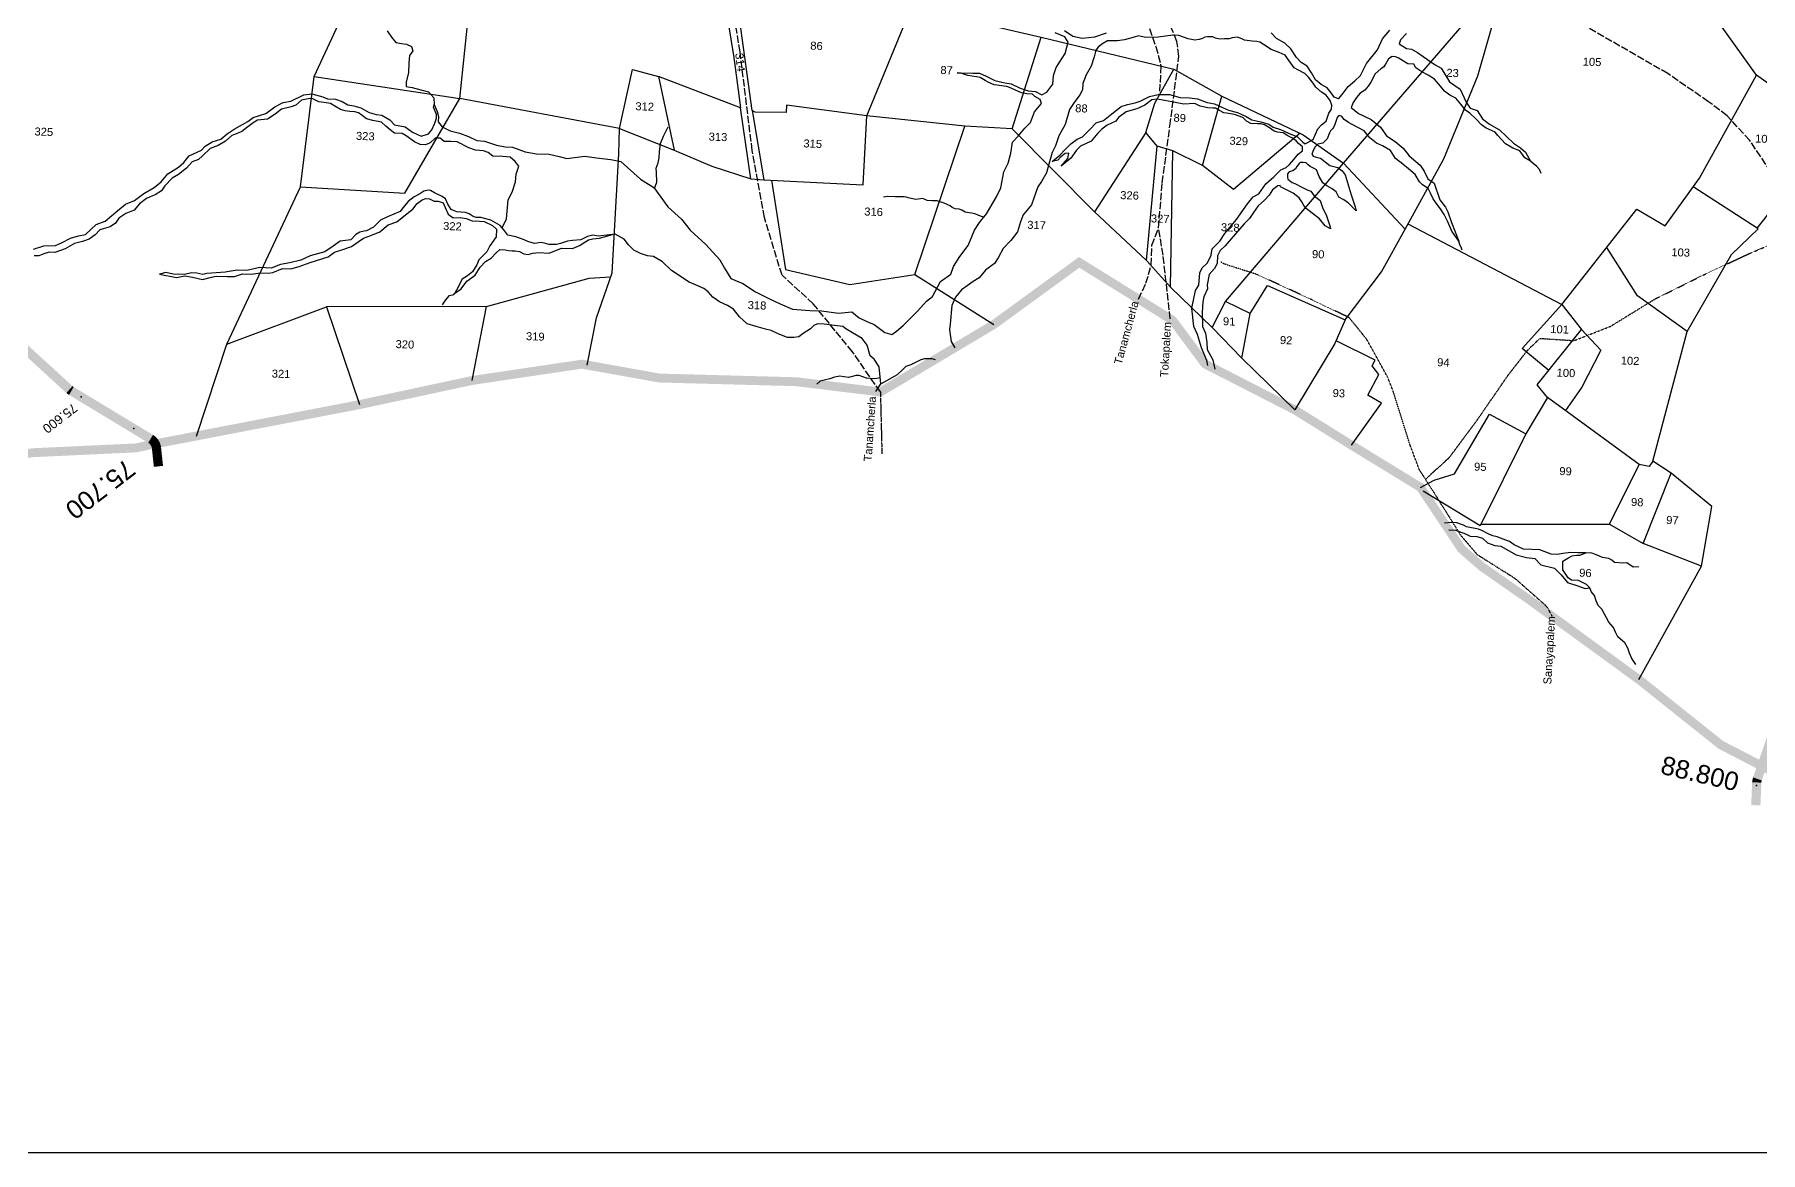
# Model space of a CAD drawing. Header units: inches. Extents: x 346063 to 354760, y 1581753 to 1587896.
# Drawn here: x 347537 to 350344, y 1581753 to 1583572 of the extents above; entities that cross this region are included whole.
import ezdxf

# ---------------------------------------------------------------- set-up
doc = ezdxf.new("R2010")
doc.units = ezdxf.units.IN
doc.header["$MEASUREMENT"] = 0
for name, pattern in [('ACAD_ISO02W100', [15, 12, -3]), ('ACAD_ISO03W100', [30, 12, -18]), ('ACAD_ISO07W100', [3, 0, -3]), ('BORDER', [1.75, 0.5, -0.25, 0.5, -0.25, 0, -0.25])]:
    doc.linetypes.add(name, pattern=pattern)
for name, color, linetype in [('BLOCK', 7, 'Continuous'), ('C LINE COO', 6, 'Continuous'), ('CARTTRACK', 30, 'ACAD_ISO02W100'), ('NALA', 4, 'Continuous'), ('SURVEY_BND', 7, 'Continuous'), ('SURVEY_NO', 7, 'Continuous')]:
    doc.layers.add(name, color=color, linetype=linetype)
doc.layers.add('FOOTPATH', color=150, linetype='ACAD_ISO07W100', lineweight=30)
doc.layers.add('VILL_BOUNDARY', color=6, linetype='BORDER', lineweight=30)
doc.styles.get("Standard").update_dxf_attribs({"font": 'arial.ttf'})

msp = doc.modelspace()

# ---------------------------------------------------------------- linework, layer by layer
at = {"layer": 'BLOCK', "color": 1, "const_width": 15}
for points in [[(347738.3, 1582869.3), (347735.1, 1582899.2, 0.233834), (347725.5, 1582914.1), (347596.7, 1582992, -0.049424), (347593.5, 1582994.3), (347433.6, 1583140.7, -0.409979), (347433.3, 1583147.7), (347515, 1583239.6, 0.3834), (347515, 1583246.3), (347388.7, 1583385.2, -0.027779), (347387.3, 1583386.9), (347329.5, 1583466.8, -0.097635), (347326.2, 1583473.8), (347302.2, 1583573.4, 0.016679), (347301.8, 1583574.6), (347260.8, 1583705.3, 0.146741), (347254.4, 1583714.8), (347124.7, 1583820.5, -0.334922), (347119, 1583843.9), (347146.6, 1583908.2)], [(351044, 1583101), (350948.6, 1583096.2, -0.114205), (350939.7, 1583097.8), (350897.8, 1583115.8, 0.074991), (350892, 1583117.3), (350814.3, 1583125.5, 0.107218), (350805.9, 1583124.6), (350701.6, 1583089.9, 0.144571), (350692.3, 1583083.4), (350621, 1582994.3, 0.041935), (350619.2, 1582991.5), (350571.9, 1582906.4, 0.096147), (350569.5, 1582899.1), (350547.7, 1582723.8, -0.142459), (350543.3, 1582713.5), (350403.3, 1582543.8, 0.089781), (350399.8, 1582537.6), (350339, 1582360.8, 0.072728), (350337.9, 1582355.1), (350336.4, 1582318)]]:
    msp.add_lwpolyline(points, format="xyb", dxfattribs=at)
at = {"layer": 'BLOCK', "color": 2}
for p in [(347612.4, 1582982.5), (347698, 1582930.8), (350337.7, 1582349.9)]:
    msp.add_point(p, dxfattribs=at)
at = {"layer": 'C LINE COO', "color": 0}
msp.add_lwpolyline([(346063, 1581753.1), (354759.8, 1581753.1), (354759.8, 1587895.7), (346063, 1587895.7), (346063, 1581753.1)], dxfattribs=at)
at = {"layer": 'CARTTRACK'}
for points in [[(348912.5, 1582990.3), (348867.1, 1583055.7), (348839.1, 1583089.9), (348803.4, 1583133.8), (348752.5, 1583180.2), (348723.8, 1583274.2), (348704.1, 1583383.2), (348684.3, 1583543.8), (348665.9, 1583654.5), (348649, 1583744.9), (348594.7, 1583869.8), (348516, 1584049.9), (348471.8, 1584138.3), (348438, 1584211.8), (348337, 1584285.8), (348328, 1584299.5), (348328.8, 1584323.3), (348337.5, 1584446.7), (348340.9, 1584510.6), (348369.3, 1584637.2)], [(350361.2, 1583348.2), (350326.5, 1583399.5), (350289.8, 1583439.8), (350259.5, 1583462.6), (350193.1, 1583508.2), (350056.2, 1583587.2), (349996.3, 1583640.3), (349903.1, 1583702.6), (349845.3, 1583730.8), (349829.5, 1583730.7), (349779.3, 1583738.1), (349640.9, 1583759.8), (349513.8, 1583774.3), (349436.3, 1583791.1), (349396.3, 1583797.2), (349326.3, 1583763.9), (349281.4, 1583738.8), (349238.2, 1583787.8), (349210.2, 1583853.2)], [(349383.9, 1583109.2), (349372.4, 1583212.8), (349364.9, 1583257.6), (349371, 1583330.7), (349383.4, 1583423.1), (349397.9, 1583536.4), (349394.9, 1583560.6), (349366.6, 1583629), (349366.6, 1583629), (349366.6, 1583629), (349313.8, 1583699.9), (349281.4, 1583738.8)], [(349335, 1583624), (349360.4, 1583552.6), (349368.9, 1583520.9), (349366.5, 1583479.5)], [(349332.2, 1583141.3), (349344.5, 1583167.1), (349353.1, 1583196.8), (349354.2, 1583228.9), (349364.9, 1583257.6)]]:
    msp.add_lwpolyline(points, dxfattribs=at)
at = {"layer": 'FOOTPATH', "ltscale": 0.002}
for points in [[(349799.1, 1582848.4), (349838.3, 1582884.1), (349883.6, 1582945.2), (349933.5, 1583017.6), (349965.5, 1583058.6), (349985.3, 1583077.5), (350040.7, 1583073.9), (350100.4, 1583097.3), (350172.2, 1583141.5), (350250.1, 1583180.2), (350325.4, 1583215.4), (350397.1, 1583245.9), (350449.2, 1583272.8), (350467.6, 1583288.9)], [(350005.3, 1582625.1), (349997, 1582640.8), (349944.8, 1582686.8), (349883.9, 1582725.1), (349856.8, 1582756.8), (349811, 1582830), (349789.4, 1582863.3), (349774.2, 1582903.4), (349746.3, 1582992.3), (349737.4, 1583014.8), (349703.6, 1583075.9), (349675.1, 1583111.2), (349614.9, 1583140.1), (349524.5, 1583181.7), (349472.1, 1583198.3), (349466.4, 1583201.6)]]:
    msp.add_lwpolyline(points, dxfattribs=at)
at = {"layer": 'NALA'}
for points in [[(347535, 1583222.8), (347552, 1583228), (347570.8, 1583228.6), (347580.4, 1583232.9), (347595.1, 1583240.7), (347608.4, 1583244.2), (347619.7, 1583246.7), (347637.2, 1583262.9), (347651.5, 1583268.2), (347661.7, 1583276.9), (347672.5, 1583285.4), (347684.8, 1583295.8), (347699.5, 1583301.8), (347714.8, 1583313), (347731.6, 1583323.1), (347742.6, 1583332.3), (347753.5, 1583345.1), (347771.1, 1583356.1), (347779.7, 1583363.6), (347788.2, 1583374.3), (347808.3, 1583383.9), (347814.5, 1583390.2), (347825.8, 1583397.4), (347839.5, 1583401.8), (347850.3, 1583410.4), (347861.6, 1583418), (347883.7, 1583430.3), (347892.5, 1583436.6), (347912.9, 1583443.3), (347927.8, 1583454.3), (347941.1, 1583461.3), (347953.7, 1583463.6), (347974.8, 1583473.5), (347987.6, 1583475.3), (348005.6, 1583470.5), (348013.5, 1583467.5), (348026.1, 1583466.9), (348037, 1583463), (348046.6, 1583457.6), (348056.1, 1583455.7), (348067.6, 1583452.6), (348080.8, 1583445), (348092.2, 1583441.5), (348101.6, 1583440.8), (348114.6, 1583433.3), (348122.2, 1583424.9), (348139.5, 1583421.8), (348151.3, 1583413.1), (348165.5, 1583406.6), (348177.4, 1583410.3), (348183.1, 1583417), (348187.8, 1583427.7), (348190.4, 1583435.7), (348190.6, 1583442), (348185.4, 1583453.6), (348186.9, 1583458), (348191.9, 1583446.7), (348193.8, 1583438.7), (348193.5, 1583429.6), (348200, 1583421.5), (348213, 1583415.2), (348228.1, 1583411.6), (348242.5, 1583405.7), (348256.3, 1583399.2), (348268.8, 1583398.4), (348288.3, 1583391.9), (348302.1, 1583388.9), (348314, 1583388.5), (348334.9, 1583380.9), (348353.2, 1583377.9), (348373.6, 1583377), (348390.1, 1583373.5), (348402.5, 1583370), (348431.7, 1583374.2), (348450.7, 1583371.5), (348474.1, 1583368.3), (348490.5, 1583365.1), (348522.4, 1583336.7), (348544, 1583322.8), (348566.6, 1583291.7), (348589.2, 1583271.2), (348603.2, 1583253.6), (348628.8, 1583230.5), (348651.5, 1583205.4), (348659.2, 1583191.5), (348669.4, 1583175), (348689, 1583166.7), (348709.2, 1583153.2), (348733.4, 1583141.1), (348749.4, 1583133.8), (348769.3, 1583125), (348798, 1583122.7), (348816.8, 1583122.1), (348844.3, 1583118.4), (348865.9, 1583120.9), (348877.9, 1583111), (348890.4, 1583105.1), (348902.2, 1583100.3), (348920, 1583086.9), (348931.3, 1583083.8), (348938.9, 1583089.5), (348949.5, 1583098.7), (348958.7, 1583107.7), (348973.3, 1583122.3), (348987.5, 1583137.9), (348997.3, 1583145.7), (349010.3, 1583170.3), (349027, 1583181.9), (349031.4, 1583194.4), (349041.6, 1583211), (349055.2, 1583228.4), (349065.4, 1583253.6), (349073.8, 1583266.3), (349085.1, 1583280), (349101.3, 1583307.6), (349108.3, 1583322.2), (349113.2, 1583348.7), (349120.6, 1583362.4), (349124.8, 1583378.9), (349127.5, 1583396.6), (349136.5, 1583406.7), (349147.6, 1583419.5), (349156.6, 1583428.8), (349163, 1583445.9), (349174.4, 1583459.7), (349172.4, 1583466.3), (349163.9, 1583470.9), (349159.9, 1583474.7), (349150.9, 1583475.5), (349142.3, 1583477.1), (349133.5, 1583480.8), (349125.2, 1583484.7), (349118.2, 1583487.5), (349097.6, 1583489.9), (349088.7, 1583493.9), (349082.8, 1583497.3), (349074.9, 1583501.9), (349069.1, 1583502.9), (349054.5, 1583505.2), (349043.5, 1583509.2), (349037.5, 1583509.6), (349063, 1583509.2), (349073.5, 1583508.9), (349084.3, 1583504), (349098.5, 1583496.8), (349115.1, 1583493.1), (349125.1, 1583491.9), (349139.7, 1583484.8), (349152.9, 1583480.4), (349164.8, 1583479.1), (349175.3, 1583474), (349183.2, 1583478.2), (349192.9, 1583491.3), (349194.3, 1583505.1), (349198.3, 1583518.3), (349213.1, 1583540.8), (349217.7, 1583559.5), (349212.4, 1583568.3), (349196.9, 1583574.5)], [(348110.2, 1583577.9), (348117.6, 1583567.5), (348124.2, 1583558.7), (348133.4, 1583557.3), (348141.6, 1583556.2), (348150, 1583552.3), (348151.9, 1583545.1), (348146.8, 1583538), (348145.3, 1583525.7), (348144.8, 1583510.2), (348141.3, 1583494.3), (348141.2, 1583487.4), (348150.8, 1583485.4), (348164.8, 1583481.7), (348177.5, 1583478.8), (348186.4, 1583468.8), (348186.9, 1583458)], [(349445.1, 1583033.6), (349443.4, 1583041.3), (349434.7, 1583062.3), (349428.5, 1583083.8), (349422.2, 1583096.9), (349419, 1583126.7), (349424.8, 1583155.3), (349430.2, 1583163.9), (349432.3, 1583184.2), (349435.8, 1583192.4), (349444.4, 1583200.2), (349450.5, 1583213.1), (349451.9, 1583223), (349464.4, 1583235.7), (349472.7, 1583248), (349491.7, 1583271), (349509.5, 1583296.4), (349518.8, 1583307.6), (349528.1, 1583312.9), (349539.4, 1583329.1), (349552.2, 1583340.3), (349563.8, 1583351.7), (349572.6, 1583355.6), (349577.8, 1583360.3), (349584.8, 1583368.6), (349591.8, 1583377.2), (349599.3, 1583382.6), (349598.9, 1583389.3), (349592.4, 1583394.8), (349588.9, 1583399), (349582.8, 1583403), (349575.3, 1583407.2), (349567.4, 1583412.1), (349558.3, 1583413.2), (349552.9, 1583414.7), (349545.6, 1583419.8), (349537.5, 1583424.8), (349531.3, 1583426.3), (349525.9, 1583426.3), (349514.9, 1583427.1), (349508.2, 1583431), (349502.1, 1583437.1), (349488.5, 1583441.9), (349475.7, 1583443.9), (349471.1, 1583444.6), (349464.1, 1583448.5), (349457.3, 1583451.8), (349453.2, 1583452.1), (349445.1, 1583452.4), (349432.4, 1583455.1), (349423.8, 1583459.7), (349406.1, 1583458.8), (349386.7, 1583462.5), (349374.5, 1583464.5), (349363.2, 1583466.7), (349354, 1583465.4), (349342.4, 1583456.7), (349329.8, 1583451.1), (349312.1, 1583446.1), (349299.9, 1583436.6), (349295.2, 1583431.1), (349281.4, 1583424.4), (349272.7, 1583417.8), (349266.4, 1583411.5), (349255.2, 1583398.2), (349238.1, 1583390.2), (349231.5, 1583383.5), (349222.4, 1583370.8), (349206.8, 1583357.6), (349217.6, 1583370.3), (349219.1, 1583378.9), (349213.1, 1583378.3), (349206.2, 1583373), (349201.2, 1583367.3), (349191.9, 1583365.4), (349204.3, 1583375.8), (349212.6, 1583384.3), (349222.2, 1583393.9), (349232.8, 1583401.4), (349241.3, 1583405.4), (349252.9, 1583417), (349263.3, 1583428.4), (349275.2, 1583432.1), (349289, 1583442.6), (349304, 1583454.5), (349314.5, 1583458.1), (349326.7, 1583460.8), (349335.1, 1583463.3), (349350.4, 1583471), (349364.4, 1583474.5), (349382.6, 1583474.2), (349399.9, 1583469.6), (349415.3, 1583468.8), (349428.5, 1583467.1), (349444, 1583461.4), (349455.7, 1583459), (349468.8, 1583453.2), (349478.5, 1583449), (349493.6, 1583445.1), (349507.4, 1583438.3), (349516.4, 1583433), (349531.5, 1583429.6), (349544.1, 1583425.8), (349551.2, 1583421.4), (349563.5, 1583417.3), (349576.2, 1583411.6), (349591, 1583405.6), (349599.4, 1583396.5), (349603.5, 1583394.1), (349616.2, 1583400.9), (349620.3, 1583410), (349624, 1583418.5), (349630, 1583424.9), (349637.6, 1583430.8), (349641.8, 1583443.9), (349646.1, 1583450.3), (349646.9, 1583456.8), (349643.9, 1583464.3), (349637.6, 1583473.3), (349629.9, 1583478), (349620.9, 1583486.2), (349616.6, 1583492.5), (349608.7, 1583502.7), (349603.1, 1583508.4), (349591.6, 1583514.3), (349585.4, 1583517.7), (349577.5, 1583528.8), (349570.8, 1583538.5), (349561, 1583542.4), (349548, 1583547.5), (349535.6, 1583555.4), (349529.8, 1583559.3), (349524.9, 1583560.6), (349517.2, 1583561), (349505, 1583562.6), (349500.2, 1583564.8), (349493.5, 1583567.5), (349484.6, 1583566.5), (349479.6, 1583564.9), (349472.2, 1583564.6), (349464.8, 1583564.4), (349457.4, 1583566.2), (349453, 1583568), (349447.8, 1583568.2), (349444.5, 1583567.9), (349440.3, 1583567.4), (349436.6, 1583565.2), (349430.9, 1583563.9), (349424, 1583562.5), (349413, 1583564.9), (349398, 1583570.3), (349388.1, 1583570.8), (349364.5, 1583567.8), (349343.7, 1583567), (349332.5, 1583569.9), (349325.2, 1583567.3), (349309.3, 1583563.1), (349298.1, 1583561.7), (349289.6, 1583561.5), (349282, 1583561.7), (349272.6, 1583556.1), (349266.5, 1583551.3), (349263, 1583546.5), (349260.1, 1583535.4), (349255.4, 1583520.5), (349247.4, 1583506.5), (349244.6, 1583499.1), (349241.7, 1583492.1), (349241, 1583481.8), (349236.8, 1583474), (349227.7, 1583461.3), (349220.3, 1583450.1), (349212.9, 1583425.3), (349207.9, 1583415.7), (349202.6, 1583406.8), (349197.4, 1583390.8), (349191.7, 1583379.7), (349186.5, 1583360.8), (349182.7, 1583346.7), (349174.4, 1583332.7), (349168.6, 1583324.2), (349162.1, 1583305.4), (349158.1, 1583295), (349144.7, 1583278.3), (349140.3, 1583267), (349135.7, 1583250.7), (349124.9, 1583236.7), (349112.3, 1583223.7), (349104.3, 1583208.5), (349098.3, 1583199.5), (349083.7, 1583188.3), (349073.3, 1583175.8), (349063.6, 1583169.9), (349053.4, 1583162.9), (349044.7, 1583156.7), (349034.6, 1583144.6), (349028.9, 1583131.1), (349026.2, 1583100.8), (349024.9, 1583091.6), (349027.9, 1583072.4), (349033.6, 1583062.4)], [(349212, 1583578.2), (349225.5, 1583569.3), (349240.7, 1583565.7), (349261.3, 1583568.2), (349280.1, 1583574.4)], [(349768.2, 1583573.7), (349758.6, 1583563), (349756.4, 1583556.5), (349768.2, 1583549.2), (349776.5, 1583548), (349785.9, 1583542.6), (349795.3, 1583536), (349815.1, 1583522.5), (349824.6, 1583517.3), (349838.3, 1583495), (349855.6, 1583482.8), (349865.2, 1583462), (349871.9, 1583451.9), (349883.3, 1583448.3), (349891.9, 1583434.7), (349903.2, 1583426.2), (349919.5, 1583416.9), (349930.9, 1583406), (349942.5, 1583395), (349953.9, 1583387.5), (349961.9, 1583380.7), (349969.9, 1583366), (349960.6, 1583371.3), (349952.7, 1583382.7), (349941, 1583387), (349929.2, 1583394.1), (349916.9, 1583407.7), (349912.3, 1583413.2), (349897.9, 1583419.5), (349890.1, 1583424.9), (349881.7, 1583434.3), (349871.3, 1583444), (349864.2, 1583448.6), (349856.8, 1583458.3), (349848.4, 1583468.2), (349838.7, 1583473.3), (349830, 1583479.7), (349823.7, 1583488), (349813.8, 1583499.1), (349803.6, 1583505.6), (349793.2, 1583511.2), (349783.2, 1583517.7), (349780, 1583523.4), (349770.5, 1583524.4), (349763.2, 1583528.6), (349754.4, 1583533.7), (349750.4, 1583535.7), (349744.9, 1583536.1), (349739.1, 1583532.3), (349734, 1583523.7), (349730.9, 1583518.8), (349726.6, 1583516.2), (349717.3, 1583507.8), (349710.1, 1583494.2), (349706.1, 1583487.9), (349700.7, 1583481.1), (349692.6, 1583476.4), (349686.7, 1583469.6), (349681.4, 1583461.4), (349678.2, 1583453.1), (349690.2, 1583443.2), (349710.6, 1583433.4), (349726, 1583421.2), (349735.7, 1583407.3), (349749.7, 1583397.6), (349762.6, 1583386.8), (349772.3, 1583374.6), (349790.3, 1583359.1), (349797.2, 1583349.4), (349802.8, 1583337.2), (349813.3, 1583329.8), (349822.4, 1583303.1), (349831.4, 1583291.2), (349835.4, 1583283.3), (349841.2, 1583265.9), (349853.2, 1583235.9), (349842.1, 1583251.7), (349835.3, 1583267.3), (349829.3, 1583278.8), (349823.7, 1583288.3), (349818.1, 1583295.4), (349811.7, 1583304.3), (349807.4, 1583313.5), (349803.2, 1583321.3), (349794.4, 1583327.1), (349789.1, 1583332.3), (349782.3, 1583344.1), (349771.4, 1583353.5), (349762, 1583361.1), (349750.5, 1583370.3), (349742.3, 1583383.2), (349729.4, 1583391), (349719.7, 1583394.9), (349708.4, 1583404), (349699.3, 1583415), (349680.1, 1583425.4), (349674.1, 1583428.9), (349667.1, 1583433.5), (349662.8, 1583438.3), (349659.4, 1583440.2), (349657.8, 1583439.4), (349655.7, 1583436.6), (349653.9, 1583431.8), (349651.6, 1583425.6), (349649.4, 1583420.7), (349647.6, 1583418.3), (349644.7, 1583415.4), (349642.8, 1583412), (349639.1, 1583402.3), (349631.9, 1583395.1), (349624.2, 1583393.4), (349619, 1583388.5), (349615.9, 1583381.5), (349614.5, 1583377.2), (349616.2, 1583373.7), (349621.5, 1583372.5), (349628.2, 1583370.9), (349643.7, 1583358.6), (349656.3, 1583355.4), (349663.6, 1583350.2), (349668.4, 1583343.4), (349673.1, 1583327.4), (349678.2, 1583311), (349685, 1583291.3), (349686.4, 1583285), (349674, 1583297.6), (349666.4, 1583302.8), (349657.9, 1583307.1), (349653.9, 1583316.2), (349647.3, 1583320.8), (349638.6, 1583325.6), (349632, 1583330.6), (349626.2, 1583340.7), (349622.1, 1583351.9), (349618, 1583353.8), (349611.4, 1583357), (349608.3, 1583360.1), (349604.9, 1583362.9), (349600.2, 1583363.7), (349595.4, 1583363.4), (349593.5, 1583362.1), (349589.8, 1583357), (349587.9, 1583353.2), (349583.1, 1583350.3), (349577.4, 1583348.5), (349574.9, 1583345.1), (349574.6, 1583340), (349575.2, 1583336.5), (349582.3, 1583331.2), (349586.6, 1583329.4), (349598.9, 1583323.2), (349606.8, 1583319.3), (349612.5, 1583316.9), (349618.2, 1583309.2), (349627.7, 1583302.1), (349631.6, 1583290.2), (349638.2, 1583277), (349644.3, 1583259), (349644.7, 1583255.9), (349635.7, 1583260.7), (349626.6, 1583271.9), (349614.6, 1583281.2), (349604.9, 1583288.7), (349601.3, 1583293.6), (349597.8, 1583299.4), (349593.7, 1583306), (349583.9, 1583313.5), (349563.4, 1583324.3), (349563, 1583326.2), (349559.1, 1583325.5), (349550.5, 1583319.1), (349545, 1583310.5), (349537.1, 1583302.6), (349526.9, 1583293.3), (349519.5, 1583282.2), (349513.1, 1583272.5), (349504.3, 1583263.8), (349483.3, 1583239.2), (349473.3, 1583228.1), (349465, 1583220.7), (349461, 1583211.9), (349460.1, 1583199.6), (349456.2, 1583191.3), (349447.5, 1583181.2), (349444.2, 1583164.5), (349444.3, 1583158), (349438.6, 1583144.9), (349436.8, 1583136.9), (349435.8, 1583120.1), (349436.4, 1583096.8), (349441.4, 1583085.8), (349443.4, 1583070.8), (349444.2, 1583059.2), (349453, 1583042.7), (349456.7, 1583027.3)], [(349657.4, 1583467.4), (349650.6, 1583469.9), (349645.8, 1583477), (349639.1, 1583484.9), (349629.7, 1583490.8), (349620.2, 1583498), (349613.5, 1583509.5), (349606.7, 1583520.2), (349597, 1583526.6), (349589.3, 1583534.3), (349580.1, 1583548.8), (349570.4, 1583557.6), (349556.9, 1583565.2), (349548.3, 1583574.7)], [(349657.4, 1583467.4), (349663.7, 1583474.3), (349673.6, 1583487.3), (349684.4, 1583496.4), (349693.3, 1583505.1), (349703, 1583524.6), (349721.1, 1583546.9), (349729, 1583564.7), (349741.1, 1583579.1)], [(348297.1, 1583257.6), (348304.5, 1583271.8), (348307.2, 1583303.1), (348313.5, 1583315.6), (348318.8, 1583332.3), (348320.2, 1583344.9), (348324.6, 1583357.8), (348318.7, 1583365.5), (348310.1, 1583372.3), (348298.7, 1583373.4), (348282.4, 1583374), (348274.8, 1583379.8), (348266.8, 1583382.7), (348254.1, 1583383.8), (348243.4, 1583387.4), (348223.9, 1583397.2), (348213.8, 1583397.6), (348203, 1583398), (348196.4, 1583403.1), (348188.2, 1583403), (348180.1, 1583395.5), (348172.8, 1583392.5), (348164.1, 1583393.2), (348154.7, 1583397.4), (348141, 1583407.2), (348134.7, 1583410.9), (348122.1, 1583411.3), (348115.4, 1583416.6), (348108.3, 1583422.8), (348101.2, 1583429.5), (348087.1, 1583431.8), (348076.9, 1583434.9), (348069.7, 1583440), (348063.9, 1583444.3), (348057.6, 1583446.3), (348049.8, 1583446.6), (348041.8, 1583447.6), (348034.6, 1583449.7), (348025.1, 1583455.5), (348018, 1583459.9), (348007.7, 1583461.2), (347999, 1583462.1), (347988.4, 1583467.6), (347981.8, 1583467.2), (347971, 1583465.1), (347961.5, 1583456.9), (347954, 1583454.2), (347938.4, 1583450.6), (347928.1, 1583442.1), (347915.7, 1583433.9), (347899.6, 1583432.7), (347892.5, 1583428.2), (347881.7, 1583420), (347873.9, 1583413.9), (347863.5, 1583410), (347857.4, 1583407.8), (347847.5, 1583398.6), (347835.3, 1583391.5), (347822.3, 1583386.5), (347809.7, 1583374.4), (347803.5, 1583368.3), (347792.9, 1583364.7), (347783.9, 1583354.4), (347770.9, 1583344.4), (347760.5, 1583338), (347748.7, 1583325.5), (347743.5, 1583317.8), (347732.8, 1583311.1), (347724.9, 1583307.9), (347719, 1583304.9), (347707.7, 1583296.6), (347698.6, 1583286.3), (347685.1, 1583280.8), (347674.1, 1583272.9), (347668.5, 1583264.7), (347659.8, 1583259), (347648.3, 1583255.5), (347642.7, 1583254.2), (347635.5, 1583246), (347625.7, 1583238.7), (347614.7, 1583235), (347601.7, 1583232), (347586.6, 1583223), (347569.7, 1583217.5), (347560.7, 1583217.9), (347551.7, 1583215.3), (347543.8, 1583211.8), (347536.2, 1583211.9)], [(348545, 1583321.4), (348548.9, 1583331.4), (348548.2, 1583347.2), (348547.9, 1583354.7), (348550.9, 1583363.2), (348552.8, 1583371.4), (348553.1, 1583381.2), (348554.7, 1583394.8), (348559.6, 1583406.7), (348567.4, 1583421.9)], [(349987.2, 1583345.6), (349984.3, 1583352.3), (349980.1, 1583356.9), (349974.1, 1583362.1), (349969.9, 1583366)], [(348913.3, 1583003.4), (348910.8, 1583031.4), (348902.2, 1583043.6), (348896.1, 1583049), (348890.9, 1583066.6), (348883, 1583077.2), (348867.1, 1583086.8), (348856.2, 1583093.2), (348851.3, 1583096.7), (348837.8, 1583098.5), (348821.1, 1583100.7), (348810.3, 1583101.1), (348804.3, 1583098.4), (348798.6, 1583093.2), (348786.9, 1583085.6), (348780.1, 1583080.3), (348771.6, 1583079.1), (348761.5, 1583079.1), (348746, 1583085), (348734.8, 1583090.5), (348725.9, 1583092.5), (348710.6, 1583096.9), (348695.9, 1583101.3), (348683.4, 1583112.5), (348673.7, 1583125.1), (348664.1, 1583131), (348650.6, 1583137.1), (348639.8, 1583144.5), (348632.6, 1583153), (348625.1, 1583158.6), (348612, 1583164.4), (348601.5, 1583169.2), (348573, 1583187.8), (348557.9, 1583201.9), (348543.7, 1583210.5), (348533.6, 1583211.7), (348522.4, 1583215.6), (348511.5, 1583220.8), (348503, 1583229.5), (348496, 1583238.8), (348481.2, 1583246.8), (348472, 1583246.1), (348454, 1583243.6), (348444.7, 1583245.6), (348436.1, 1583243.1), (348425.1, 1583238), (348412, 1583237), (348403.7, 1583235.8), (348392.2, 1583232), (348385.5, 1583230.2), (348373.7, 1583230.3), (348365.5, 1583232.6), (348361, 1583233.7), (348350.2, 1583232), (348339.3, 1583235.2), (348330.3, 1583239.1), (348319.7, 1583242.5), (348306.8, 1583245.7), (348300.1, 1583254.2), (348294.1, 1583261), (348278.8, 1583269.8), (348262.8, 1583274.4), (348254.9, 1583274.1), (348250.2, 1583276), (348243.6, 1583280.1), (348237.8, 1583282.5), (348230.8, 1583283), (348223.5, 1583283.2), (348218, 1583285.6), (348214.2, 1583287.4), (348209.2, 1583295.7), (348205.1, 1583304.3), (348199.9, 1583308.3), (348187.4, 1583314.2), (348180.8, 1583318), (348177.8, 1583318.8), (348170.2, 1583317.2), (348163.5, 1583312.9), (348154.1, 1583307.7), (348144.7, 1583300.3), (348135.6, 1583289.8), (348131.2, 1583284.1), (348110.9, 1583275.3), (348099.3, 1583269.6), (348088.1, 1583258.7), (348076.9, 1583252.5), (348073, 1583251.9), (348066.1, 1583250.1), (348059.4, 1583246.5), (348051, 1583237.6), (348034, 1583235.5), (348022.7, 1583227.8), (348008.8, 1583218.4), (347985.3, 1583211.6), (347969.8, 1583205), (347951.8, 1583200.6), (347936.8, 1583197.7), (347921.8, 1583192), (347903, 1583192.6), (347882.1, 1583188.1), (347866.1, 1583188.3), (347846.6, 1583185.4), (347832.4, 1583184.1), (347816.9, 1583183), (347810.4, 1583181.6), (347801, 1583183.6), (347792.5, 1583184.2), (347780.1, 1583181.5), (347762.1, 1583182.2), (347750.1, 1583184.6), (347740.1, 1583182), (347767.8, 1583176.8), (347781.3, 1583179.5), (347793.9, 1583177.2), (347810, 1583173.5), (347824.4, 1583176.9), (347832, 1583179), (347849.8, 1583178.3), (347861.8, 1583178.3), (347874.8, 1583182.4), (347889.3, 1583182.1), (347904.4, 1583183.9), (347917.3, 1583183.5), (347924.1, 1583184.7), (347940.1, 1583191), (347953.5, 1583190.5), (347967.3, 1583194.6), (347984.8, 1583200.8), (348014.6, 1583210.3), (348024.9, 1583217.6), (348038.1, 1583222.1), (348052.5, 1583226.9), (348071.6, 1583240.8), (348083.5, 1583245), (348098.2, 1583250.7), (348112.2, 1583262.5), (348126.2, 1583267.1), (348145.5, 1583282.9), (348152.1, 1583288), (348159.2, 1583296.7), (348167, 1583303.1), (348173.1, 1583305), (348179, 1583304.7), (348186.6, 1583300.7), (348193, 1583301), (348201.6, 1583297.8), (348204.8, 1583290.7), (348209.4, 1583279.7), (348217.7, 1583273.7), (348228.9, 1583274.1), (348238.9, 1583272.8), (348248.7, 1583268.6), (348260.3, 1583268.2), (348268, 1583267.4), (348281.5, 1583261.4), (348288.1, 1583255.4), (348287.4, 1583242.5), (348277.5, 1583228), (348272.6, 1583218.1), (348259.6, 1583205.2), (348256.1, 1583197.1), (348249.1, 1583185.6), (348241, 1583179.4), (348232.2, 1583173.7), (348223.1, 1583156), (348220.5, 1583151.3), (348230.5, 1583157.9), (348240, 1583170.6), (348253.2, 1583180.1), (348261.7, 1583193.5), (348270, 1583202.5), (348279.7, 1583207.8), (348287.7, 1583216.9), (348293.4, 1583222), (348302.1, 1583221.4), (348308.3, 1583220.4), (348313.8, 1583219.8), (348318.4, 1583220), (348325.7, 1583218.7), (348332.5, 1583215.3), (348339.7, 1583214.2), (348347.4, 1583216.1), (348356.9, 1583217.2), (348373.9, 1583215.9), (348394, 1583224.2), (348412, 1583223.6), (348423.2, 1583228.5), (348437.5, 1583237.9), (348444.9, 1583239.7), (348455.9, 1583240.4), (348476.6, 1583246.4)], [(349080.7, 1583274.7), (349075.3, 1583276.6), (349068, 1583279.6), (349061, 1583281), (349056.7, 1583281.5), (349050.4, 1583282.6), (349045, 1583286), (349040.6, 1583287.7), (349034.4, 1583288.2), (349029.2, 1583290.5), (349025.9, 1583293), (349016.5, 1583297.5), (349005, 1583301.1), (348997, 1583301.3), (348988.6, 1583301.8), (348981.4, 1583305.3), (348970.4, 1583303.4), (348957.8, 1583306), (348954.3, 1583307.2), (348951.4, 1583307.9), (348936.8, 1583307.8), (348924, 1583308.3), (348917.8, 1583307.2)], [(349858.7, 1583221), (349857.3, 1583225.7), (349855.2, 1583229.6), (349853.2, 1583235.9)], [(348200.2, 1583132.2), (348205.8, 1583140.1), (348211.6, 1583147.3), (348218.7, 1583148.8), (348220.5, 1583151.3)], [(348904.9, 1582991.3), (348913.3, 1583003.4), (348923.1, 1583009.1), (348940.6, 1583018.7), (348949, 1583027.1), (348954.6, 1583032.5), (348962.8, 1583034.9), (348972.4, 1583040), (348978.7, 1583043.2), (348984.8, 1583044.7), (348996.2, 1583045), (349001.6, 1583043.3)], [(348912.4, 1583013.1), (348903.4, 1583011.8), (348890.1, 1583012.6), (348877.8, 1583017), (348873, 1583017), (348860.6, 1583014), (348846.3, 1583016), (348837.9, 1583014.3), (348830.4, 1583011.9), (348821.2, 1583009.7), (348814.7, 1583007.8), (348809.4, 1583003)], [(349837, 1582766.1), (349847.9, 1582765.5), (349864.1, 1582759.4), (349872, 1582755.5), (349882.6, 1582755.1), (349891.7, 1582752.5), (349900, 1582745), (349912.1, 1582740.4), (349921.7, 1582739.6), (349946.6, 1582725.6), (349963.5, 1582721.2), (349977.1, 1582719.6), (349986.8, 1582709.2), (350008.7, 1582703.8), (350020, 1582693), (350030.2, 1582680.1), (350045.3, 1582675.4), (350058.8, 1582670.8), (350066.4, 1582671.8), (350061.2, 1582677.3), (350047.9, 1582683.4), (350036.8, 1582684.1), (350031.2, 1582687.9), (350022.5, 1582700.9), (350022.3, 1582715.1), (350030.4, 1582720), (350037.8, 1582723.5), (350044.9, 1582725.1), (350049.9, 1582725.1), (350060.1, 1582728.8), (350047.7, 1582728.9), (350035.7, 1582729), (350022.3, 1582727.3), (350014, 1582726), (350003.3, 1582726.7), (349984.9, 1582733.5), (349958.4, 1582734.8), (349943.5, 1582741.8), (349935.8, 1582747.3), (349925.4, 1582751.1), (349915.8, 1582754.5), (349908.9, 1582756.5), (349902.1, 1582759.1), (349891.9, 1582764.4), (349885.5, 1582767), (349865.6, 1582771.1), (349860.8, 1582773.6), (349850.2, 1582777.2), (349841.4, 1582778.1), (349829.8, 1582776.8)], [(350146.2, 1582705.9), (350137.1, 1582705.3), (350126.4, 1582712.1), (350120.2, 1582711.7), (350106.7, 1582712.9), (350102.3, 1582716.9), (350097.4, 1582719.3), (350087, 1582720.9), (350081.9, 1582723.2), (350075.6, 1582725.9), (350069.4, 1582727.9), (350060.1, 1582728.8)], [(350141.3, 1582547), (350134.8, 1582556.6), (350130.8, 1582565.6), (350128.1, 1582573.8), (350123.3, 1582582.1), (350116.1, 1582588.4), (350112, 1582592.1), (350108.2, 1582599.6), (350105.1, 1582607), (350097.4, 1582616.1), (350093.3, 1582622.9), (350086.1, 1582637), (350080.1, 1582643.2), (350076.6, 1582650.7), (350073.8, 1582659), (350070.7, 1582663.1), (350068.4, 1582665.7), (350066.4, 1582671.8)]]:
    msp.add_lwpolyline(points, dxfattribs=at)
at = {"layer": 'SURVEY_BND'}
for points in [[(349038, 1583599.2), (349173.9, 1583567.7), (349389.8, 1583515.5), (349468, 1583471.6), (349600.4, 1583408.8), (349666, 1583362.8), (349862.1, 1583589.8), (349853, 1583745.1), (349861.3, 1583815.3), (349933.3, 1583985.5)], [(349770.6, 1583263.9), (350020.7, 1583132.8), (350143.1, 1583287.5), (350189.2, 1583260.7), (350244.9, 1583338.2), (350337.6, 1583505.7), (350159.2, 1583756), (350159.6, 1583776.9), (350103, 1583869.6), (350091.5, 1583836.6), (350012.1, 1583847.4), (350000.2, 1583824.3), (349968, 1583835.4), (349940.3, 1583792.4)], [(349765.8, 1583255.2), (349829, 1583369.4), (349884.1, 1583504.6), (349915.7, 1583614.4), (349940.3, 1583792.4), (349861.3, 1583815.3)], [(348488.4, 1583418.7), (348228.3, 1583468), (348241.8, 1583598.1), (348265.1, 1583791), (348574.7, 1583742.7), (348644.2, 1583717.5), (348674.4, 1583534.6), (348684.9, 1583452.5)], [(347991.7, 1583503.4), (348074.1, 1583681.6), (348129.5, 1583668.7), (348127.4, 1583639.6), (348128.5, 1583634.3), (348241.8, 1583598.1)], [(348890.6, 1583439.6), (348759.7, 1583457.1), (348759.3, 1583445.2), (348708.7, 1583445.7), (348703.7, 1583448.4), (348675.7, 1583653.7)], [(349126.9, 1583418.5), (349049.7, 1583422.9), (348890.6, 1583439.6), (348961.8, 1583613.7)], [(349344, 1583412.6), (349260.6, 1583283.5), (349126.9, 1583418.5), (349173.9, 1583567.7)], [(347969.1, 1583324.2), (347991.7, 1583503.4), (348228.3, 1583468)], [(348488.4, 1583418.7), (348509.1, 1583514.8), (348551.4, 1583503.6)], [(348702, 1583337.3), (348684.9, 1583452.5), (348551.4, 1583503.6), (348577.3, 1583383.5)], [(349436.2, 1583358.8), (349388.4, 1583382.6), (349362.6, 1583390.3), (349344, 1583412.6), (349358.9, 1583460.3), (349389.8, 1583515.5)], [(350338.4, 1583257), (350410.7, 1583347.6), (350461.7, 1583417.5), (350337.6, 1583505.7)], [(347849.5, 1583068), (347969.1, 1583324.2), (348138.8, 1583314), (348228.3, 1583468)], [(348703.7, 1583448.4), (348722.8, 1583335.4), (348884.7, 1583327.5), (348890.6, 1583439.6)], [(349595.1, 1583411.4), (349487.1, 1583319.7), (349436.2, 1583358.8), (349468, 1583471.6)], [(348435.5, 1583034.1), (348450.8, 1583110.7), (348476, 1583184.4), (348487, 1583377.9), (348488.4, 1583418.7), (348577.3, 1583383.5), (348638.6, 1583357.7), (348702, 1583337.3), (348722.8, 1583335.4)], [(348735.2, 1583334.8), (348758.2, 1583189.7), (348862.7, 1583165), (348968.6, 1583181.2), (349049.7, 1583422.9)], [(349260.6, 1583283.5), (349345.1, 1583204.2), (349362.6, 1583390.3)], [(349345.1, 1583204.2), (349384.5, 1583160.9), (349388.4, 1583382.6)], [(349384.5, 1583160.9), (349451.9, 1583095), (349474.1, 1583137.5), (349666, 1583362.8)], [(349668.7, 1583107.8), (349727.7, 1583185.8), (349765.8, 1583255.2), (349666, 1583362.8)], [(350224.9, 1583088.9), (350296.9, 1583214.1), (350340, 1583256), (350234.7, 1583324)], [(350168.8, 1582877.7), (350224.9, 1583088.9), (350144, 1583146.9), (350094.1, 1583225.6)], [(348248.3, 1583009), (348272, 1583129.5), (348438.8, 1583175.4), (348473.6, 1583177.4)], [(348968.6, 1583181.2), (349097, 1583100.1)], [(349451.9, 1583095), (349500.3, 1583045.6), (349513.7, 1583118.1), (349474.1, 1583137.5)], [(349513.7, 1583118.1), (349542.2, 1583163.8), (349668.7, 1583107.8), (349651.6, 1583069), (349586.7, 1582961.1), (349500.3, 1583045.6)], [(347800, 1582918.7), (347849.5, 1583068), (348011.9, 1583129.1)], [(348272, 1583129.5), (348011.9, 1583129.1), (348065.5, 1582969.8)], [(349999.9, 1583025.5), (349956.4, 1583061), (350020.7, 1583132.8), (350053, 1583091.8)], [(349997.5, 1582981.6), (349980.9, 1583001.9), (350053, 1583091.8), (350084.2, 1583058.3), (350053.3, 1582998.4), (350026.6, 1582960.3)], [(349678.9, 1582903.7), (349727.7, 1582972.1), (349705.6, 1582985.4), (349723.4, 1583018.8), (349712.3, 1583033.1), (349717.3, 1583042), (349653.7, 1583073.8)], [(349889.3, 1582775.2), (350098.3, 1582775), (350146.9, 1582872.6), (350023.8, 1582962.4), (349997.5, 1582981.6), (349962.5, 1582922.5)], [(349791, 1582835.1), (349813.4, 1582846.7), (349846.2, 1582857.4), (349903, 1582954.2), (349962.5, 1582922.5), (349887.9, 1582772.4), (349795.1, 1582829)], [(350098.3, 1582775), (350153.2, 1582743.6), (350198.8, 1582858.4), (350168.8, 1582877.7), (350162.8, 1582869), (350146.9, 1582872.6)], [(350247.9, 1582706.9), (350264.9, 1582804.1), (350198.8, 1582858.4)], [(350145.9, 1582522.7), (350247.9, 1582706.9), (350153.2, 1582743.6)]]:
    msp.add_lwpolyline(points, dxfattribs=at)
at = {"layer": 'VILL_BOUNDARY', "color": 6, "linetype": 'ACAD_ISO03W100', "lineweight": -2, "ltscale": 3, "const_width": 14.5}
msp.add_lwpolyline([(350444.5, 1582331.2), (350279.6, 1582416.1), (350148.2, 1582521), (349969.2, 1582651.4), (349890.3, 1582706.5), (349857.5, 1582735.2), (349791, 1582835.1), (349678.9, 1582903.7), (349586.7, 1582961.1), (349440.6, 1583035.9), (349387.9, 1583106.8), (349235.8, 1583201.2), (349097, 1583100.1), (348912.5, 1582990.3), (348776, 1583007), (348553, 1583013), (348427.2, 1583035.6), (348248.3, 1583009), (348065.5, 1582969.8), (347722.4, 1582903.8), (347701.3, 1582899.3), (347533.9, 1582891.5), (347225.4, 1582845.6)], dxfattribs=at)
at = {"layer": 'VILL_BOUNDARY'}
msp.add_lwpolyline([(348912.5, 1582990.3), (348915, 1582889.9)], dxfattribs=at)

# ---------------------------------------------------------------- texts
at = {"layer": 'BLOCK', "color": 0}
msp.add_text('75.600', height=15, rotation=217.5189, dxfattribs=at).set_placement((347599.2, 1582972.8))
at = {"layer": 'BLOCK', "color": 1}
for s, rotation, p in [('75.700', 217.5189, (347685.5, 1582882.7)), ('88.800', 346.8576, (350179.7, 1582369.7))]:
    msp.add_text(s, height=30, rotation=rotation, dxfattribs=at).set_placement(p)
at = {"layer": 'SURVEY_NO'}
for s, height, rotation, p in [('86', 13.02, 357.9733, (348798.3, 1583547.3)), ('314', 13.02, 276.7292, (348676.4, 1583541)), ('105', 13.02, 357.9733, (350054.7, 1583521.4)), ('87', 13.02, 357.9733, (349009.9, 1583507.7)), ('23', 13.02, 357.9733, (349832.9, 1583503.2)), ('312', 13.02, 357.9733, (348513.8, 1583448.8)), ('88', 13.02, 357.9733, (349229.2, 1583445.6)), ('325', 13.02, 357.9733, (347536.5, 1583407.7)), ('89', 13.02, 357.9733, (349389.1, 1583430.1)), ('323', 13.02, 357.9733, (348059.4, 1583400.6)), ('313', 13.02, 357.9733, (348633, 1583399.4)), ('315', 13.02, 357.9733, (348787.1, 1583388.3)), ('329', 13.02, 357.9733, (349480, 1583392.7)), ('104', 13.02, 357.9733, (350335, 1583396.2)), ('326', 13.02, 357.9733, (349302.4, 1583304.2)), ('316', 13.02, 357.9733, (348886.1, 1583277.5)), ('327', 13.02, 357.9733, (349352.3, 1583266.3)), ('322', 13.02, 357.9733, (348201.1, 1583254)), ('317', 13.02, 357.9733, (349151.2, 1583255.9)), ('328', 13.02, 357.9733, (349466.2, 1583252)), ('103', 13.02, 357.9733, (350198.8, 1583211.4)), ('90', 13.02, 357.9733, (349614.3, 1583208.3)), ('318', 13.02, 357.9733, (348696.5, 1583125.4)), ('Tanamcherla', 13.015, 74.6867, (349304.8, 1583033.9)), ('91', 13.02, 357.9733, (349469.4, 1583099)), ('319', 13.02, 357.9733, (348335.9, 1583074.7)), ('Tokapalem', 13.02, 86.6495, (349380.3, 1583014.1)), ('92', 13.02, 357.9733, (349562.2, 1583068.4)), ('101', 13.02, 357.9733, (350001.9, 1583086.3)), ('320', 13.02, 357.9733, (348123.8, 1583061.8)), ('321', 13.02, 357.9733, (347922.4, 1583013.9)), ('94', 13.02, 357.9733, (349817.9, 1583032.3)), ('100', 13.02, 357.9733, (350012.2, 1583015.4)), ('102', 13.02, 357.9733, (350116.5, 1583035.2)), ('Tanamcherla', 13.015, 85.984, (348898.2, 1582876.9)), ('93', 13.02, 357.9733, (349647.9, 1582982.2)), ('95', 13.02, 357.9733, (349878, 1582862.5)), ('99', 13.02, 357.9733, (350016.6, 1582855.3)), ('98', 13.02, 357.9733, (350133.2, 1582805)), ('97', 13.02, 357.9733, (350190.4, 1582775.6)), ('96', 13.02, 357.9733, (350048.9, 1582689.9)), ('Sanayapalem', 13.015, 86.6495, (350003.6, 1582514.2))]:
    msp.add_text(s, height=height, rotation=rotation, dxfattribs=at).set_placement(p)

doc.saveas('drawing.dxf')
